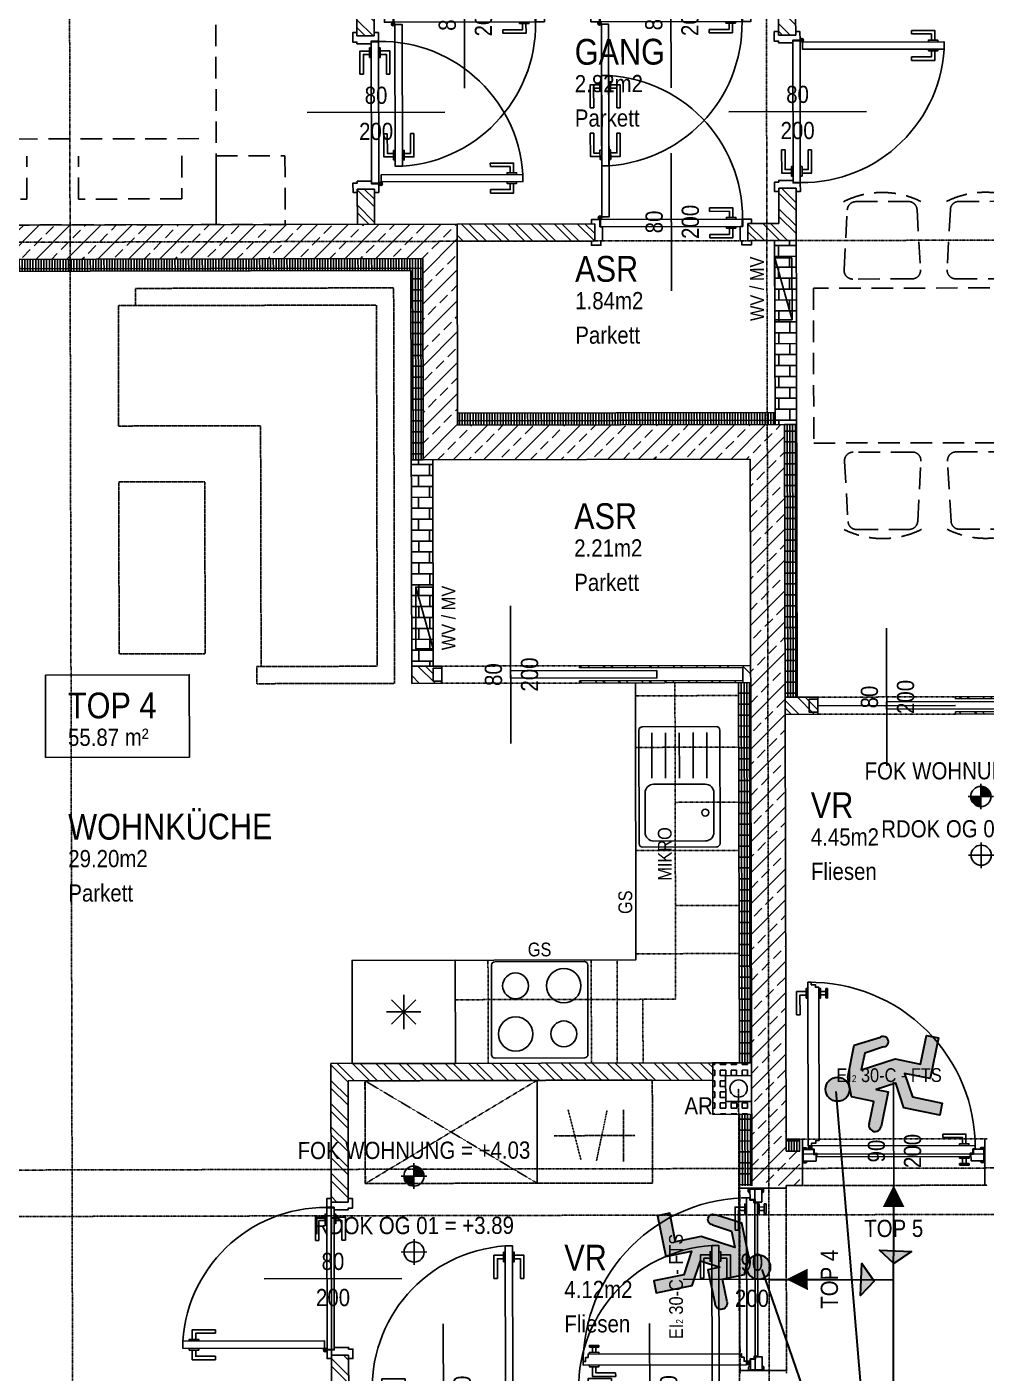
# Model space of a CAD drawing. Header units: millimetres. Extents: x -378801 to -302223, y -36469 to 154078.
# Drawn here: x -317729 to -312155, y 9235 to 17063 of the extents above; entities that cross this region are included whole.
import ezdxf
from ezdxf.enums import TextEntityAlignment as Align

# ---------------------------------------------------------------- set-up
doc = ezdxf.new("R2010")
doc.units = ezdxf.units.MM
for name, pattern in [('HIDDEN', [0.375, 0.25, -0.125]), ('HIDDEN2', [0.1875, 0.125, -0.0625]), ('STRICHPUNKT', [1, 0.5, -0.25, 0, -0.25])]:
    doc.linetypes.add(name, pattern=pattern)
for name, color, linetype in [('00_HLP---------M0', 6, 'Continuous'), ('00_HLP-G00-L01-M0', 6, 'Continuous'), ('01-ANS-G00-L01-M0', 8, 'Continuous'), ('01-SYM-G00-L01-M0', 8, 'Continuous'), ('01-TXT---------M0', 1, 'Continuous'), ('01-TXT---------PP', 1, 'Continuous'), ('01-TXT-G00-L01-M0', 1, 'Continuous'), ('02-AXO-G00-L01-M0', 8, 'STRICHPUNKT'), ('02-FIL-G00-L01-ORANGE', 40, 'Continuous'), ('02-FIL-G00-L01-STB', 8, 'Continuous'), ('02-HID-G00-L01-M0', 8, 'HIDDEN2'), ('02-TWA---------M0', 4, 'Continuous'), ('02-TWA-G00-L01-M0', 4, 'Continuous'), ('02-ZWA---------M0', 2, 'Continuous'), ('02-ZWA-G00-L01-M0', 2, 'Continuous'), ('03-ANS-G00-L01-M0', 8, 'Continuous'), ('03-SYM-G00-L01-M0', 8, 'Continuous'), ('05-STO---------M0', 1, 'Continuous'), ('05-STO--------M0', 1, 'Continuous'), ('05-SYM---------M0', 8, 'Continuous'), ('05-SYM--------M0', 8, 'Continuous'), ('05-SYM-G00-L01-M0', 8, 'Continuous'), ('05-TXT--------M0', 8, 'Continuous'), ('05-TXT-G00-L01-M0', 8, 'Continuous'), ('05_HLP---------M0', 6, 'Continuous'), ('07-SAN-G00-L01-FBHZG-EVERT', 8, 'Continuous'), ('07-SAN-G00-L01-Küche', 8, 'Continuous'), ('07-SAN-G00-L01-M0', 8, 'Continuous'), ('07-SYM-G00-L01-M0', 8, 'STRICHPUNKT'), ('07_MOB-G00-L01-M0', 6, 'HIDDEN2')]:
    doc.layers.add(name, color=color, linetype=linetype)
doc.styles.add('ARIAL', font='arial.ttf', dxfattribs={"width": 0.85})
pattern_1 = [(90.122164, (-392171.629, -40382.8), (-15.874964, -0.033848), []), (180.12216, (-392171.63, -40382.8), (0.13539, -63.499856), [])]
pattern_2 = [(135.12216, (-392171.63, -40382.8), (-67.20816, -67.49537), []), (135.12216, (-392171.72, -40337.9), (-67.20816, -67.49537), [])]
pattern_3 = [(0.12216, (-392171.63, -40382.8), (-0.13539, 63.499856), []), (90.12216, (-392171.63, -40382.8), (-126.99971, -0.27078), [63.5, -63.5]), (90.12216, (-392108.13, -40382.67), (-126.99971, -0.27078), [-63.5, 63.5])]

# ---------------------------------------------------------------- blocks, each defined once
blk = doc.blocks.new('TÜR-80_10er-WAND')
at = {"layer": '00_HLP---------M0'}
for points in [[(-0.3575, 0.027), (-0.3575, 0.083), (-0.2225, 0.083)], [(-0.2225, 0.063), (-0.2225, 0.083)], [(0.4, 0.017), (-0.4, 0.017)], [(-0.375, 0.017), (-0.375, 0.027), (-0.32, 0.027), (-0.32, 0.017)], [(-0.3375, 0.027), (-0.3375, 0.063), (-0.2225, 0.063)], [(-0.375, -0.025), (-0.375, -0.035), (-0.32, -0.035), (-0.32, -0.025)], [(-0.3575, -0.035), (-0.3575, -0.091), (-0.2225, -0.091)], [(-0.3375, -0.035), (-0.3375, -0.071), (-0.2225, -0.071)], [(-0.2225, -0.071), (-0.2225, -0.091)]]:
    blk.add_lwpolyline(points, dxfattribs=at)
blk.add_lwpolyline([(0.4115, -0.025), (-0.4115, -0.025), (-0.4115, -0.025), (-0.4115, 0.017), (0.4115, 0.017)], close=True, dxfattribs=at)
at = {"layer": '02-ZWA---------M0'}
for points in [[(-0.445, 0.1), (-0.445, 0)], [(0.445, 0.1), (0.445, 0)]]:
    blk.add_lwpolyline(points, dxfattribs=at)
at = {"layer": '05-STO--------M0'}
for points in [[(-0.465, 0.1), (-0.465, 0.125), (-0.41, 0.125), (-0.41, 0.1), (-0.4, 0.1), (-0.4, 0.017), (-0.415, 0.017), (-0.415, -0.025), (-0.465, -0.025), (-0.465, 0)], [(0.465, 0.1), (0.465, 0.125), (0.41, 0.125), (0.41, 0.1), (0.4, 0.1), (0.4, 0.017), (0.415, 0.017), (0.415, -0.025), (0.465, -0.025), (0.465, 0)]]:
    blk.add_lwpolyline(points, dxfattribs=at)
at = {"layer": '05-SYM---------M0'}
for points in [[(0.352, -0.8085), (0.296, -0.8085), (0.296, -0.6735)], [(0.316, -0.6735), (0.296, -0.6735)], [(0.352, -0.7885), (0.316, -0.7885), (0.316, -0.6735)], [(0.414, -0.8085), (0.47, -0.8085), (0.47, -0.6735)], [(0.414, -0.7885), (0.45, -0.7885), (0.45, -0.6735)], [(0.45, -0.6735), (0.47, -0.6735)], [(0.362, -0.826), (0.352, -0.826), (0.352, -0.771), (0.362, -0.771)], [(0.404, -0.826), (0.414, -0.826), (0.414, -0.771), (0.404, -0.771)]]:
    blk.add_lwpolyline(points, dxfattribs=at)
at = {"layer": '05-SYM--------M0'}
blk.add_lwpolyline([(0.404, -0.0395), (0.404, -0.8625), (0.404, -0.8625), (0.362, -0.8625), (0.362, -0.0395)], close=True, dxfattribs=at)
for points in [[(0.41, -0.036), (0.42, -0.036)], [(0.415, -0.031), (0.415, -0.041)]]:
    blk.add_lwpolyline(points, dxfattribs=at)
blk.add_circle((0.415, -0.036), 0.01, dxfattribs=at)
blk.add_arc((0.415, -0.036), 0.8282, 176.33088, 266.33088, dxfattribs=at)
blk = doc.blocks.new('05-TXT')
at = {"layer": '05-TXT--------M0'}
blk.add_line((-0.4, 0), (0.4, 0), dxfattribs=at)
at = {"layer": '05-TXT--------M0', "color": 8, "style": 'ARIAL', "width": 0.85}
blk.add_attdef('BREITE', text='', height=0.1, dxfattribs=at).set_placement((0, 0.05), align=Align.CENTER)
blk.add_attdef('HÖHE', text='', height=0.1, rotation=360, dxfattribs=at).set_placement((0, -0.06), align=Align.TOP_CENTER)
blk = doc.blocks.new('01-SQM')
at = {"layer": '01-TXT---------M0', "color": 1, "style": 'ARIAL', "width": 0.85}
blk.add_attdef('ROOM', (0, 0), '', height=0.15, dxfattribs=at)
blk.add_attdef('AREA', text='', height=0.1, dxfattribs=at).set_placement((0, -0.06), align=Align.TOP_LEFT)
at = {"layer": '01-TXT---------PP', "color": 1, "style": 'ARIAL', "width": 0.85}
blk.add_attdef('NR', text='', height=0.15, dxfattribs=at).set_placement((-0.1173, 0), align=Align.RIGHT)
blk.add_attdef('FLOOR', text='', height=0.1, dxfattribs=at).set_placement((0, -0.26), align=Align.TOP_LEFT)
blk = doc.blocks.new('WET')
at = {"layer": '02-TWA---------M0'}
for points in [[(-0.53, 0), (-0.53, 0.2)], [(0.53, 0), (0.53, 0.2)]]:
    blk.add_lwpolyline(points, dxfattribs=at)
at = {"layer": '02-ZWA---------M0'}
for points in [[(-0.53, 0), (-0.53, -0.07)], [(0.53, 0), (0.53, -0.07)]]:
    blk.add_lwpolyline(points, dxfattribs=at)
at = {"layer": '05-STO---------M0'}
for points in [[(-0.525, 0.058), (-0.505, 0.058), (-0.505, 0.063, 0.414214), (-0.51, 0.068), (-0.53, 0.068)], [(0.525, 0.058), (0.505, 0.058), (0.505, 0.063, -0.414214), (0.51, 0.068), (0.53, 0.068)], [(-0.525, -0.01), (-0.505, -0.01), (-0.505, -0.015, -0.414214), (-0.51, -0.02), (-0.53, -0.02)], [(0.525, -0.01), (0.505, -0.01), (0.505, -0.015, 0.414214), (0.51, -0.02), (0.53, -0.02)]]:
    blk.add_lwpolyline(points, format="xyb", close=True, dxfattribs=at)
for points in [[(-0.464, -0.01), (-0.525, -0.01), (-0.525, 0.058), (-0.45, 0.058), (-0.45, 0.058), (-0.45, 0.058), (-0.45, 0.0195), (-0.464, 0.0195), (-0.464, -0.01)], [(0.464, -0.01), (0.525, -0.01), (0.525, 0.058), (0.45, 0.058), (0.45, 0.058), (0.45, 0.058), (0.45, 0.0195), (0.464, 0.0195), (0.464, -0.01)]]:
    blk.add_lwpolyline(points, dxfattribs=at)
at = {"layer": '05-SYM---------M0'}
for p, q in [((-0.422, -0.908), (-0.392, -0.908)), ((-0.422, -0.928), (-0.392, -0.928))]:
    blk.add_line(p, q, dxfattribs=at)
for points in [[(0.53, 0.018), (-0.53, 0.018)], [(-0.432, -0.061), (-0.432, -0.061), (-0.452, -0.061), (-0.452, -0.046), (-0.476, -0.046), (-0.476, -0.032), (-0.496, -0.032), (-0.496, -0.982), (-0.476, -0.982), (-0.476, -0.968), (-0.452, -0.968), (-0.452, -0.953), (-0.432, -0.953), (-0.432, -0.061)], [(-0.491, -0.021), (-0.481, -0.021)], [(-0.486, -0.026), (-0.486, -0.016)], [(-0.506, -0.928), (-0.562, -0.928), (-0.562, -0.793)], [(-0.542, -0.793), (-0.562, -0.793)], [(-0.506, -0.908), (-0.542, -0.908), (-0.542, -0.793)], [(-0.496, -0.9455), (-0.506, -0.9455), (-0.506, -0.8905), (-0.496, -0.8905)], [(-0.432, -0.9455), (-0.422, -0.9455), (-0.422, -0.8905), (-0.432, -0.8905)], [(-0.392, -0.9455), (-0.382, -0.9455), (-0.382, -0.8905), (-0.392, -0.8905)], [(-0.392, -0.9455), (-0.392, -0.8905)]]:
    blk.add_lwpolyline(points, dxfattribs=at)
blk.add_circle((-0.486, -0.021), 0.01, dxfattribs=at)
blk.add_arc((-0.486, -0.021), 0.9611, 269.40381, 0.65581, dxfattribs=at)
at = {"layer": '05_HLP---------M0'}
for p, q in [((0.401, 0.043), (0.401, 0.073)), ((0.421, 0.043), (0.421, 0.073))]:
    blk.add_line(p, q, dxfattribs=at)
for points in [[(0.4385, 0.073), (0.4385, 0.083), (0.3835, 0.083), (0.3835, 0.073)], [(-0.446, 0.033), (-0.446, 0.033), (-0.446, 0.013), (-0.461, 0.013), (-0.461, -0.011), (-0.475, -0.011), (-0.475, -0.031), (0.475, -0.031), (0.475, -0.011), (0.461, -0.011), (0.461, 0.013), (0.446, 0.013), (0.446, 0.033), (-0.446, 0.033)], [(0.4385, 0.073), (0.3835, 0.073)], [(0.4385, 0.033), (0.4385, 0.043), (0.3835, 0.043), (0.3835, 0.033)], [(0.421, -0.041), (0.421, -0.097), (0.286, -0.097)], [(0.401, -0.041), (0.401, -0.077), (0.286, -0.077)], [(0.286, -0.077), (0.286, -0.097)], [(0.4385, -0.031), (0.4385, -0.041), (0.3835, -0.041), (0.3835, -0.031)]]:
    blk.add_lwpolyline(points, dxfattribs=at)
blk = doc.blocks.new('00-top')
blk.add_lwpolyline([(0, 0, 0, 0.125, 0), (-0.125, 0, 0.125, 0.125, 0)], format="xyseb")
at = {"layer": '01-TXT---------M0', "color": 8, "style": 'ARIAL', "width": 0.85}
for tag, p in [('NUMBER', (-0.3, 0)), ('TOP', (-0.65, 0))]:
    blk.add_attdef(tag, text='', height=0.1, rotation=90, dxfattribs=at).set_placement(p, align=Align.MIDDLE_CENTER)
blk = doc.blocks.new('SCHIEBETÜR-80')
at = {"layer": '02-ZWA---------M0'}
for points in [[(-0.4, 0.0375), (-1.35, 0.0375), (-1.35, -0.0375), (-0.4, -0.0375)], [(-0.4, 0.05), (-0.4, 0.0375)], [(0.4, 0.05), (0.4, -0.05)], [(-0.4, -0.0375), (-0.4, -0.05)]]:
    blk.add_lwpolyline(points, dxfattribs=at)
blk.add_lwpolyline([(0.4, 0.0375), (0.45, 0.0375), (0.45, -0.0375), (0.4, -0.0375)], close=True, dxfattribs=at)
at = {"layer": '05-SYM---------M0'}
blk.add_lwpolyline([(-0.85, 0.021), (-0.85, -0.021), (0, -0.021), (0, 0.021)], close=True, dxfattribs=at)
blk = doc.blocks.new('01-HK1')
for p, q in [((-0.0005, -0.0742), (-0.0005, 0.0742)), ((0.0737, 0), (-0.0747, 0))]:
    blk.add_line(p, q)
blk.add_circle((-0.0005, 0), 0.0586)
for points in [[(-0.0005, 0.0586), (0.0409, 0.0414), (-0.0005, 0)], [(-0.0005, 0), (0.0581, 0), (0.0409, 0.0414)], [(-0.0591, 0), (-0.0419, -0.0414), (-0.0005, 0)], [(-0.0419, -0.0414), (-0.0005, -0.0586), (-0.0005, 0)]]:
    blk.add_solid(points)
at = {"layer": '01-TXT---------M0', "color": 8, "style": 'ARIAL', "width": 0.85}
blk.add_attdef('HEIGHT', text='', height=0.1, dxfattribs=at).set_placement((0, 0.2), align=Align.TOP_CENTER)
blk = doc.blocks.new('03-rar')
blk.add_circle((0, 0), 0.05)
at = {"layer": '01-TXT---------M0', "color": 8, "style": 'ARIAL', "width": 0.85}
blk.add_attdef('RR', text='', height=0.1, dxfattribs=at).set_placement((0, 0.1), align=Align.CENTER)
blk = doc.blocks.new('möbel_tisch_mittel')
blk.add_lwpolyline([(0.45, 1.4), (0.45, 0), (-0.45, 0), (-0.45, 1.4)], close=True)
for points in [[(-0.906, 1.2021, 0.39805), (-0.9532, 1.1521), (-0.9532, 0.8467, 0.39805), (-0.906, 0.7968), (-0.556, 0.7774, 0.430564), (-0.5032, 0.8273), (-0.5032, 1.1716, 0.430564), (-0.556, 1.2215)], [(0.906, 1.2021, -0.39805), (0.9532, 1.1521), (0.9532, 0.8467, -0.39805), (0.906, 0.7968), (0.556, 0.7774, -0.430564), (0.5032, 0.8273), (0.5032, 1.1716, -0.430564), (0.556, 1.2215)], [(-0.906, 0.1979, -0.39805), (-0.9532, 0.2479), (-0.9532, 0.5533, -0.39805), (-0.906, 0.6032), (-0.556, 0.6226, -0.430564), (-0.5032, 0.5727), (-0.5032, 0.2284, -0.430564), (-0.556, 0.1785)], [(0.906, 0.1979, 0.39805), (0.9532, 0.2479), (0.9532, 0.5533, 0.39805), (0.906, 0.6032), (0.556, 0.6226, 0.430564), (0.5032, 0.5727), (0.5032, 0.2284, 0.430564), (0.556, 0.1785)]]:
    blk.add_lwpolyline(points, format="xyb", close=True)
for centre, start, end in [((-0.5032, 0.9994), 153.43495, 206.56505), ((0.5032, 0.9994), 333.43495, 26.56505), ((-0.5032, 0.4006), 153.43495, 206.56505), ((0.5032, 0.4006), 333.43495, 26.56505)]:
    blk.add_arc(centre, 0.5031, start, end)
at = {"layer": '00_HLP---------M0', "linetype": 'HIDDEN', "ltscale": 0.5}
blk.add_lwpolyline([(-0.2026, 1.856, -0.39805), (-0.1527, 1.9032), (0.1527, 1.9032, -0.39805), (0.2026, 1.856), (0.2221, 1.506, -0.430564), (0.1721, 1.4532), (-0.1721, 1.4532, -0.430564), (-0.2221, 1.506)], format="xyb", close=True, dxfattribs=at)
blk.add_arc((0, 1.4532), 0.5031, 63.43495, 116.56505, dxfattribs=at)
blk = doc.blocks.new('BETT')
for points in [[(0, 0.95), (-0.4, 0.95), (-0.4, 1.35), (0, 1.35)], [(0, -1.35), (-0.4, -1.35), (-0.4, -0.95), (0, -0.95)]]:
    blk.add_lwpolyline(points, close=True)
at = {"flags": 128}
blk.add_lwpolyline([(-2.1, 0.95), (-2.1, -0.95), (0, -0.95), (0, 0.95)], close=True, dxfattribs=at)
for points in [[(-0.5, 0.85), (-0.5, -0.85)], [(-0.4, 0.75), (-0.15, 0.75), (-0.15, 0.15), (-0.4, 0.15)], [(-0.4, -0.75), (-0.15, -0.75), (-0.15, -0.15), (-0.4, -0.15)]]:
    blk.add_lwpolyline(points)
blk = doc.blocks.new('01-HK2')
for p, q in [((0.098, 0), (-0.098, 0)), ((0, -0.098), (0, 0.098))]:
    blk.add_line(p, q)
blk.add_circle((0, 0), 0.0773)
at = {"layer": '01-TXT---------M0', "color": 8, "style": 'ARIAL', "width": 0.85}
blk.add_attdef('HEIGHT', text='', height=0.1, rotation=360, dxfattribs=at).set_placement((0, 0.132), align=Align.BOTTOM_CENTER)
blk = doc.blocks.new('kochfeld')
blk.add_lwpolyline([(-0.28, -0.55), (-0.28, -0.03, -0.414214), (-0.26, -0.01), (0.26, -0.01, -0.414214), (0.28, -0.03), (0.28, -0.55, -0.414214), (0.26, -0.57), (-0.26, -0.57, -0.414214)], format="xyb", close=True)
for centre, radius in [((-0.14, -0.15), 0.075), ((0.14, -0.15), 0.1), ((-0.14, -0.43), 0.1), ((0.14, -0.43), 0.075)]:
    blk.add_circle(centre, radius)
blk = doc.blocks.new('Spüle')
for points in [[(0.4, -0.02), (-0.26, -0.02, 0.414214), (-0.28, -0.04), (-0.28, -0.47, 0.414214), (-0.26, -0.49), (0.4, -0.49, 0.414214), (0.42, -0.47), (0.42, -0.04, 0.414214)], [(-0.195, -0.055), (0.035, -0.055, -0.414214), (0.085, -0.105), (0.085, -0.405, -0.414214), (0.035, -0.455), (-0.195, -0.455, -0.414214), (-0.245, -0.405), (-0.245, -0.105, -0.414214)]]:
    blk.add_lwpolyline(points, format="xyb", close=True)
for points in [[(0.12, -0.095), (0.385, -0.095)], [(0.12, -0.175), (0.385, -0.175)], [(0.12, -0.255), (0.385, -0.255)], [(0.12, -0.335), (0.385, -0.335)], [(0.12, -0.415), (0.385, -0.415)]]:
    blk.add_lwpolyline(points)
blk.add_circle((-0.08, -0.405), 0.02)
blk = doc.blocks.new('Kühlschrank')
blk.add_lwpolyline([(-0.3, 0), (0.3, 0), (0.3, -0.6), (-0.3, -0.6)], close=True)
for points in [[(0.0707, -0.2293), (-0.0707, -0.3707)], [(-0.0707, -0.2293), (0.0707, -0.3707)], [(0, -0.2), (0, -0.4)], [(-0.1, -0.3), (0.1, -0.3)]]:
    blk.add_lwpolyline(points)
blk = doc.blocks.new('9809550')
at = {"color": 18, "lineweight": 30, "true_color": 0x000000}
for points in [[(423921.7, 99168.8), (423956.8, 99168.8), (423956.8, 99202.9), (423984.5, 99214.5), (424033.7, 99214.5), (424053.8, 99178.3)], [(424040.2, 99170.9), (424025.2, 99196.7), (423999.7, 99196.8), (424026.2, 99150.3), (424026.2, 99110.9), (424070.2, 99110.9), (424070.2, 99092.3), (424007.5, 99092.3), (424007.5, 99131.7), (423975, 99113.1), (423975, 99067), (423956.5, 99067), (423956.5, 99122.4), (423990.5, 99141.9), (423975.1, 99168.8), (423975.1, 99150.2), (423921.7, 99150.3)]]:
    blk.add_lwpolyline(points, dxfattribs=at)
blk.add_circle((423963.6, 99225.9), 18.1, dxfattribs=at)
for centre, radius, start, end in [((423921.7, 99159.5), 9.27, 89.9849, 270.0151), ((424047.8, 99173.1), 7.96, 195.7299, 41.4005)]:
    blk.add_arc(centre, radius, start, end, dxfattribs=at)
blk = doc.blocks.new('750298750')
h = blk.add_hatch(color=3)
h.paths.add_polyline_path([(426943.6, 99576.9), (426968.1, 99576.8), (426982.5, 99552, 1.25347), (426995.6, 99559.2), (426976.3, 99594), (426929, 99594), (426902.3, 99582.8), (426902.3, 99550), (426868.6, 99550, 1), (426868.6, 99532.2), (426919.9, 99532.1), (426919.9, 99550), (426934.8, 99524.1), (426902.1, 99505.4), (426902.1, 99452.1), (426919.8, 99452.1), (426919.8, 99496.4), (426951.1, 99514.3), (426951.1, 99476.4), (427011.4, 99476.4), (427011.4, 99494.3), (426969.1, 99494.3), (426969.1, 99532.2)])
h.paths.add_polyline_path([(426891.5, 99604.9, 1), (426926.3, 99604.9, 1)])
at = {"xscale": 0.9619413167778113, "yscale": 0.9619413167778113, "zscale": 0.9619413167778113}
blk.add_blockref('9809550', (19080.8, 4155.4), dxfattribs=at)
blk = doc.blocks.new('4444444')
at = {"lineweight": 30}
h = blk.add_hatch(color=100, dxfattribs=at)
h.dxf.hatch_style = 1
h.paths.add_polyline_path([(431810.8, 98429.5), (431736, 98429.5), (431806.7, 98326.5)])
h.paths.add_polyline_path([(431814, 98511.5), (431736, 98429.5), (431810.8, 98429.5)])
at = {"color": 102, "lineweight": 30, "true_color": 0x21de37}
blk.add_lwpolyline([(431736, 98429.5), (431806.7, 98326.5), (431736, 98429.5), (431814, 98511.5), (431806.7, 98326.5)], dxfattribs=at)

msp = doc.modelspace()

# ---------------------------------------------------------------- hatches: boundary and pattern name
at = {"layer": '02-FIL-G00-L01-ORANGE', "true_color": 0x636466}
h = msp.add_hatch(dxfattribs=at)
h.set_pattern_fill('ANSI32', color=251, scale=10, angle=197.16870486, style=0)
h.set_pattern_definition(pattern_2)
h.paths.add_polyline_path([(-315816.0559, 19290.1371), (-315811.1946, 17010.1423), (-315711.1948, 17010.3555), (-315711.4187, 17115.3552), (-315631.4189, 17115.5258), (-315631.6321, 17215.5256), (-315711.6319, 17215.355), (-315716.0561, 19290.3503)])
h = msp.add_hatch(dxfattribs=at)
h.set_pattern_fill('ANSI32', color=251, scale=10, angle=197.16870486, style=0)
h.set_pattern_definition(pattern_2)
h.paths.add_polyline_path([(-311891.6406, 17223.4999), (-311891.534, 17173.5), (-312091.5335, 17173.0735), (-312091.6401, 17223.0734), (-313541.6368, 17219.9818), (-313541.4236, 17119.982), (-313361.424, 17120.3658), (-313361.2002, 17015.366), (-313261.2004, 17015.5793), (-313261.4243, 17120.579), (-311206.4289, 17124.9606), (-311206.6421, 17224.9604)])
h = msp.add_hatch(dxfattribs=at)
h.set_pattern_fill('ANSI32', color=251, scale=10, angle=197.16870486, style=0)
h.set_pattern_definition(pattern_2)
h.paths.add_polyline_path([(-313259.3028, 16125.5813), (-313359.3025, 16125.3681), (-313358.8654, 15920.3685), (-313538.865, 15919.9847), (-313538.6518, 15819.985), (-313258.6525, 15820.582)])
h = msp.add_hatch(dxfattribs=at)
h.set_pattern_fill('ANSI32', color=251, scale=10, angle=197.16870486, style=0)
h.set_pattern_definition(pattern_2)
h.paths.add_polyline_path([(-315709.2972, 16120.3575), (-315809.297, 16120.1443), (-315808.8599, 15915.1447), (-315708.8601, 15915.358)])
h = msp.add_hatch(dxfattribs=at)
h.set_pattern_fill('ANSI32', color=251, scale=10, angle=197.16870486, style=0)
h.set_pattern_definition(pattern_2)
h.paths.add_polyline_path([(-314428.863, 15918.0871), (-315228.8612, 15916.3814), (-315228.648, 15816.3816), (-314428.6498, 15818.0873)])
h = msp.add_hatch(dxfattribs=at)
h.set_pattern_fill('BRICK', color=251, scale=10, angle=107.16870486, style=0)
h.set_pattern_definition(pattern_3)
h.paths.add_polyline_path([(-313256.371, 14750.5844), (-313258.6525, 15820.582), (-313383.6522, 15820.3154), (-313381.3708, 14750.3179), (-313326.3709, 14750.4351)])
h = msp.add_hatch(dxfattribs=at)
h.set_pattern_fill('GRATE', color=251, scale=20, angle=197.16870486, style=0)
h.set_pattern_definition(pattern_1)
h.paths.add_polyline_path([(-315428.4343, 15715.9554), (-319228.4257, 15707.8532), (-319228.2764, 15637.8534), (-315498.2849, 15645.8063), (-315495.9395, 14545.8088), (-315425.9397, 14545.9581)])
h = msp.add_hatch(dxfattribs=at)
h.set_pattern_fill('GRATE', color=251, scale=20, angle=197.16870486, style=0)
h.set_pattern_definition(pattern_1)
h.paths.add_polyline_path([(-315226.5158, 14816.3839), (-315226.3666, 14746.3841), (-313381.3708, 14750.3179), (-313381.52, 14820.3177)])
h = msp.add_hatch(dxfattribs=at)
h.set_pattern_fill('GRATE', color=251, scale=20, angle=197.16870486, style=0)
h.set_pattern_definition(pattern_1)
h.paths.add_polyline_path([(-313256.3711, 14750.5844), (-313326.3709, 14750.4351), (-313322.9914, 13165.4388), (-313252.9916, 13165.588)])
h = msp.add_hatch(dxfattribs=at)
h.set_pattern_fill('BRICK', color=251, scale=10, angle=107.16870486, style=0)
h.set_pattern_definition(pattern_3)
h.paths.add_polyline_path([(-315495.9395, 14545.8088), (-315493.3809, 13345.8116), (-315368.3812, 13346.0781), (-315370.9398, 14546.0753), (-315425.9397, 14545.9581)])
h = msp.add_hatch(dxfattribs=at)
h.set_pattern_fill('ANSI32', color=251, scale=10, angle=197.16870486, style=0)
h.set_pattern_definition(pattern_2)
h.paths.add_polyline_path([(-315493.3809, 13345.8116), (-315493.1677, 13245.8118), (-315318.1681, 13246.1849), (-315318.1948, 13258.6849), (-315368.1947, 13258.5783), (-315368.3546, 13333.5781), (-315318.3547, 13333.6847), (-315318.3813, 13346.1847)])
h = msp.add_hatch(dxfattribs=at)
h.set_pattern_fill('ANSI32', color=251, scale=10, angle=197.16870486, style=0)
h.set_pattern_definition(pattern_2)
h.paths.add_polyline_path([(-313523.1722, 13250.0121), (-313523.3854, 13350.0119), (-314518.3832, 13347.8904), (-314518.3565, 13335.3904), (-313568.3587, 13337.416), (-313568.1988, 13262.4162), (-314518.1966, 13260.3906), (-314518.1699, 13247.8906)])
h = msp.add_hatch(dxfattribs=at)
h.set_pattern_fill('GRATE', color=251, scale=20, angle=197.16870486, style=0)
h.set_pattern_definition(pattern_1)
h.paths.add_polyline_path([(-313523.1722, 13250.0121), (-313593.172, 13249.8629), (-313588.46, 11039.8679), (-313518.4601, 11040.0172)])
h = msp.add_hatch(dxfattribs=at)
h.set_pattern_fill('ANSI32', color=251, scale=10, angle=197.16870486, style=0)
h.set_pattern_definition(pattern_2)
h.paths.add_polyline_path([(-313132.9919, 13165.8439), (-313322.9914, 13165.4388), (-313322.7782, 13065.439), (-313132.7786, 13065.8441)])
h = msp.add_hatch(dxfattribs=at)
h.set_pattern_fill('ANSI32', color=251, scale=10, angle=197.16870486, style=0)
h.set_pattern_definition(pattern_2)
h.paths.add_polyline_path([(-310722.9973, 13170.9824), (-312332.9937, 13167.5496), (-312332.967, 13155.0496), (-311382.9692, 13157.0752), (-311382.8093, 13082.0753), (-312332.8071, 13080.0498), (-312332.7805, 13067.5498), (-311522.7823, 13069.2769), (-311517.3666, 10529.2826), (-311417.3669, 10529.4958), (-311422.7825, 13069.4901), (-310822.7839, 13070.7694), (-310722.7841, 13070.9826)])
h = msp.add_hatch(dxfattribs=at)
h.set_pattern_fill('ANSI32', color=251, scale=10, angle=197.16870486, style=0)
h.set_pattern_definition([(135.12216, (-392171.63, -40382.8), (-67.20816, -67.49537), []), (135.12216, (-392171.72, -40337.9), (-67.20816, -67.49537), [])])
h.paths.add_polyline_path([(-313743.4596, 11039.5374), (-315963.4546, 11034.804), (-315961.7382, 10229.8059), (-315861.7384, 10230.0191), (-315863.2416, 10935.0175), (-313743.2464, 10939.5376)])
h = msp.add_hatch(dxfattribs=at)
h.set_pattern_fill('SQUARE', color=251, scale=10, angle=197.16870486, style=0)
h.set_pattern_definition([(90.122164, (-392171.63, -40382.8), (-31.749928, -0.067696), [31.75, -31.75]), (180.122164, (-392171.63, -40382.8), (0.067696, -31.749928), [31.75, -31.75])])
h.paths.add_polyline_path([(-313668.2999, 10964.6975), (-313518.3002, 10965.0173), (-313518.4601, 11040.0172), (-313743.4596, 11039.5374), (-313742.82, 10739.5381), (-313517.8205, 10740.0178), (-313517.9804, 10815.0177), (-313667.9801, 10814.6978)])
h = msp.add_hatch(dxfattribs=at)
h.set_pattern_fill('GRATE', color=251, scale=20, angle=197.16870486, style=0)
h.set_pattern_definition([(90.122164, (-392171.629, -40382.8), (-15.874964, -0.033848), []), (180.12216, (-392171.63, -40382.8), (0.13539, -63.499856), [])])
h.paths.add_polyline_path([(-313517.8205, 10740.0178), (-313587.8203, 10739.8686), (-313586.9355, 10324.8695), (-313516.9357, 10325.0188)])
h = msp.add_hatch(dxfattribs=at)
h.set_pattern_fill('GRATE', color=251, scale=20, angle=197.16870486, style=0)
h.set_pattern_definition(pattern_1)
h.paths.add_polyline_path([(-313237.512, 10595.6152), (-313317.5118, 10595.4446), (-313317.3625, 10525.4448), (-313237.3627, 10525.6153)])
h = msp.add_hatch(dxfattribs=at)
h.set_pattern_fill('ANSI32', color=251, scale=10, angle=197.16870486, style=0)
h.set_pattern_definition(pattern_2)
h.paths.add_polyline_path([(-315754.3506, 9110.2455), (-315859.3504, 9110.0216), (-315859.8408, 9340.0211), (-315959.8406, 9339.8079), (-315959.3502, 9109.8084), (-317234.3473, 9107.0899), (-317232.6842, 8327.0917), (-317132.6844, 8327.3049), (-317134.1343, 9007.3034), (-315754.1374, 9010.2457)])
at = {"layer": '02-FIL-G00-L01-STB', "true_color": 0x636466}
h = msp.add_hatch(dxfattribs=at)
h.set_pattern_fill('ANSI33', color=251, scale=20, angle=107.16870486, style=0)
h.set_pattern_definition([(45.12216, (-392171.63, -40382.8), (-89.99383, 89.61088), []), (45.12216, (-392081.83, -40382.61), (-89.99383, 89.61088), [63.5, -31.75])])
h.paths.add_polyline_path([(-313326.3709, 14750.4351), (-315226.3666, 14746.3841), (-315228.8612, 15916.3814), (-319228.8521, 15907.8528), (-319231.3147, 17062.8501), (-319355.3144, 17062.5858), (-319355.3144, 17062.5857), (-319431.3143, 17062.4237), (-319424.0223, 13642.4315), (-319348.0225, 13642.5936), (-319348.0225, 13642.5935), (-319224.0228, 13642.8579), (-319228.4257, 15707.8532), (-315428.4343, 15715.9554), (-315425.9397, 14545.9581), (-313525.944, 14550.0092), (-313516.9357, 10325.0188), (-313316.9361, 10325.4452), (-313236.9363, 10325.6158), (-313237.3627, 10525.6153), (-313317.3625, 10525.4448)])

# ---------------------------------------------------------------- linework, layer by layer
at = {"color": 4, "lineweight": 30}
for points in [[(-313027.8798, 10872.8931), (-312778.7303, 7896.6291)], [(-313458.2258, 9837.4165), (-312784.3958, 7879.6491)]]:
    msp.add_lwpolyline(points, dxfattribs=at)
at = {"color": 100, "lineweight": 30}
for points in [[(-312691.9375, 10326.7778), (-312699.2623, 7862.2638)], [(-313415.7739, 9780.2332), (-312693.5683, 9778.0868)]]:
    msp.add_lwpolyline(points, dxfattribs=at)
at = {"layer": '00_HLP-G00-L01-M0', "color": 251, "linetype": 'HIDDEN2', "true_color": 0x636466}
msp.add_lwpolyline([(-313593.1401, 10889.8576), (-313579.3396, 6762.342), (-317042.2507, 6754.9585)], dxfattribs=at)
at = {"layer": '01-ANS-G00-L01-M0', "color": 251, "true_color": 0x636466}
for points in [[(-313132.8852, 13115.844), (-312332.8871, 13117.5497)], [(-315961.7382, 10229.8059), (-315959.8406, 9339.8079)]]:
    msp.add_lwpolyline(points, dxfattribs=at)
at = {"layer": '01-TXT-G00-L01-M0', "color": 251, "true_color": 0x636466}
msp.add_lwpolyline([(-317622.062, 13294.2131), (-316785.9092, 13295.9959), (-316784.889, 12817.5419), (-317621.0419, 12815.7591)], close=True, dxfattribs=at)
at = {"layer": '02-AXO-G00-L01-M0', "color": 251, "true_color": 0x636466}
for points in [[(-317492.0513, 22100.2681), (-317417.5806, -12827.0943)], [(-313442.0606, 22108.9034), (-313367.5898, -12818.459)], [(-337391.2291, 15769.1275), (-303778.674, 15840.7948)], [(-337379.7261, 10374.1397), (-303767.171, 10445.8071)], [(-337379.1504, 10104.1403), (-303766.5953, 10175.8077)]]:
    msp.add_lwpolyline(points, dxfattribs=at)
at = {"layer": '02-HID-G00-L01-M0', "color": 251, "ltscale": 0.5, "true_color": 0x636466}
for points in [[(-315318.3813, 13346.1847), (-314518.3832, 13347.8904)], [(-315318.1681, 13246.1849), (-314518.1699, 13247.8906)], [(-313132.9919, 13165.8439), (-312332.9937, 13167.5496)], [(-313132.7786, 13065.8441), (-312332.7805, 13067.5498)], [(-313237.512, 10595.6152), (-312147.5144, 10597.9392)], [(-313584.6114, 9234.872), (-313586.9355, 10324.8695)]]:
    msp.add_lwpolyline(points, dxfattribs=at)
at = {"layer": '02-HID-G00-L01-M0', "color": 251, "true_color": 0x636466}
for points in [[(-313316.9361, 10325.4452), (-313314.6121, 9235.4477)], [(-313236.9363, 10325.6158), (-312146.9388, 10327.9398)]]:
    msp.add_lwpolyline(points, dxfattribs=at)
at = {"layer": '02-TWA-G00-L01-M0', "color": 251, "true_color": 0x636466}
msp.add_line((-313236.9363, 10325.6158), (-313316.9361, 10325.4452), dxfattribs=at)
for points in [[(-319228.8521, 15907.8528), (-315228.8612, 15916.3814)], [(-315226.3666, 14746.3841), (-315228.8612, 15916.3814)], [(-319228.4257, 15707.8532), (-315428.4343, 15715.9554)], [(-315425.9397, 14545.9581), (-315428.4343, 15715.9554)], [(-315226.3666, 14746.3841), (-313326.3709, 14750.4351)], [(-313317.3625, 10525.4448), (-313326.3709, 14750.4351)], [(-315425.9397, 14545.9581), (-313525.944, 14550.0092)], [(-313516.9357, 10325.0188), (-313525.944, 14550.0092)]]:
    msp.add_lwpolyline(points, dxfattribs=at)
at = {"layer": '02-ZWA-G00-L01-M0', "color": 251, "true_color": 0x636466}
for points in [[(-315816.5889, 19540.1365), (-315811.1946, 17010.1423)], [(-315711.4187, 17115.3552), (-315711.1948, 17010.3555)], [(-313361.2002, 17015.366), (-313361.424, 17120.3658)], [(-313261.2004, 17015.5793), (-313261.4243, 17120.579)], [(-313358.8654, 15920.3685), (-313359.3027, 16125.4411)], [(-313252.9916, 13165.588), (-313259.3029, 16125.6543)], [(-315809.297, 16120.1443), (-315808.8599, 15915.1447)], [(-315709.2972, 16120.3575), (-315708.8601, 15915.358)], [(-315228.8612, 15916.3814), (-314428.863, 15918.0871)], [(-313538.865, 15919.9847), (-313358.8654, 15920.3685)], [(-315228.648, 15816.3816), (-314428.6498, 15818.0873)], [(-313538.6518, 15819.985), (-313258.6525, 15820.582)], [(-313381.3708, 14750.3179), (-313383.6522, 15820.3154)], [(-315493.1677, 13245.8118), (-315498.2849, 15645.8063), (-319228.2764, 15637.8534)], [(-315226.5158, 14816.3839), (-313381.52, 14820.3177)], [(-313326.3709, 14750.4351), (-313256.3711, 14750.5844)], [(-315425.9397, 14545.9581), (-315495.9395, 14545.8088)], [(-315368.3812, 13346.0781), (-315370.9398, 14546.0753)], [(-315318.3813, 13346.1847), (-315493.3809, 13345.8116)], [(-313523.3854, 13350.0119), (-314518.3832, 13347.8904)], [(-315318.1681, 13246.1849), (-315493.1677, 13245.8118)], [(-313523.1722, 13250.0121), (-314518.1699, 13247.8906)], [(-313588.46, 11039.8679), (-313593.172, 13249.8629)], [(-313322.9914, 13165.4388), (-313132.9919, 13165.8439)], [(-312332.9937, 13167.5496), (-310722.9973, 13170.9824)], [(-313322.7782, 13065.439), (-313132.7786, 13065.8441)], [(-312332.7805, 13067.5498), (-311522.7823, 13069.2769)], [(-313518.4601, 11040.0172), (-315963.4546, 11034.804)], [(-313518.4601, 11040.0172), (-313743.4596, 11039.5374), (-313742.82, 10739.5381), (-313517.8205, 10740.0178)], [(-315961.7382, 10229.8059), (-315963.4546, 11034.804)], [(-313518.3002, 10965.0173), (-313668.2999, 10964.6975), (-313667.9801, 10814.6978), (-313517.9804, 10815.0177)], [(-313743.2464, 10939.5376), (-315863.2416, 10935.0175)], [(-315861.7384, 10230.0191), (-315863.2416, 10935.0175)], [(-313586.9355, 10324.8695), (-313587.8203, 10739.8686)], [(-313317.5118, 10595.4446), (-313237.512, 10595.6152)], [(-315959.3502, 9109.8084), (-315959.8406, 9339.8079)], [(-315859.3504, 9110.0216), (-315859.8408, 9340.0211)]]:
    msp.add_lwpolyline(points, dxfattribs=at)
at = {"layer": '03-ANS-G00-L01-M0', "color": 251, "true_color": 0x636466}
msp.add_lwpolyline([(-313668.2999, 10964.6975), (-313518.3002, 10965.0173), (-313517.9804, 10815.0177), (-313667.9801, 10814.6978)], close=True, dxfattribs=at)
at = {"layer": '05-SYM-G00-L01-M0', "color": 251, "true_color": 0x636466}
msp.add_lwpolyline([(-313317.3625, 10525.4448), (-313237.3627, 10525.6153)], dxfattribs=at)
at = {"layer": '07-SAN-G00-L01-FBHZG-EVERT', "color": 251, "true_color": 0x636466}
for points in [[(-313283.4392, 15720.5289), (-313383.439, 15720.3157), (-313382.6714, 15360.3165), (-313282.6716, 15360.5297)], [(-315369.362, 13806.077), (-315469.3618, 13805.8638), (-315468.5942, 13445.8646), (-315368.5944, 13446.0778)]]:
    msp.add_lwpolyline(points, close=True, dxfattribs=at)
for points in [[(-313383.439, 15720.3157), (-313282.6716, 15360.5297)], [(-315469.3618, 13805.8638), (-315368.5944, 13446.0778)]]:
    msp.add_lwpolyline(points, dxfattribs=at)
at = {"layer": '07-SAN-G00-L01-Küche', "color": 251, "linetype": 'HIDDEN2', "ltscale": 0.5, "true_color": 0x636466}
for points in [[(-315239.2451, 11406.349), (-313959.248, 11409.0782), (-313963.1712, 13249.074)], [(-314193.0108, 13173.5838), (-313593.0121, 13174.863)], [(-314192.3711, 12873.5844), (-313592.3725, 12874.8637)], [(-313961.6894, 12554.0756), (-313591.6902, 12554.8645)], [(-314191.0918, 12273.5858), (-313591.0932, 12274.8651)], [(-313960.4101, 11954.0769), (-313590.4109, 11954.8658)], [(-314189.8125, 11673.5872), (-313589.8139, 11674.8665)], [(-315048.4567, 11036.755), (-315049.736, 11636.7536)], [(-314448.458, 11038.0342), (-314449.7373, 11638.0329)], [(-314298.4584, 11038.3541), (-314299.7377, 11638.3527)], [(-314148.4587, 11038.6739), (-314149.2476, 11408.6731)]]:
    msp.add_lwpolyline(points, dxfattribs=at)
at = {"layer": '07-SAN-G00-L01-M0', "color": 251, "true_color": 0x636466}
msp.add_lwpolyline([(-315838.4549, 11035.0706), (-315839.7342, 11635.0692), (-314189.7379, 11638.5872), (-314189.7379, 11638.5872), (-314193.1707, 13248.5836)], dxfattribs=at)
at = {"layer": '07_MOB-G00-L01-M0', "color": 251, "true_color": 0x636466}
for points in [[(-317097.8548, 15442.3953), (-317097.8548, 15442.3953), (-317097.8548, 15442.3953), (-315697.858, 15445.3804), (-315693.3805, 13345.3851), (-316393.3789, 13343.8926), (-316393.1657, 13243.8928), (-315593.1675, 13245.5986), (-315598.0715, 15545.5933), (-317098.068, 15542.3951)], [(-316695.6703, 14418.2505), (-317195.6691, 14417.1844), (-317193.537, 13417.1867), (-316693.5381, 13418.2528)], [(-315764.6486, 10934.8391), (-315763.4813, 10336.8272), (-314763.487, 10340.5328), (-314764.7811, 10937.5502)], [(-314764.7811, 10937.5502), (-314763.487, 10340.5328), (-314093.4817, 10339.2466), (-314094.6522, 10938.8583), (-314764.7811, 10937.5502)]]:
    msp.add_lwpolyline(points, close=True, dxfattribs=at)
for points in [[(-317097.8548, 15442.3953), (-317197.8546, 15442.1821)], [(-317196.3621, 14742.1837), (-317197.8546, 15442.1821)], [(-316368.3789, 13343.9459), (-316371.364, 14743.9427), (-317196.3621, 14742.1837)], [(-314765.9272, 10340.5375), (-315764.6486, 10934.8391)], [(-315764.2603, 10934.8402), (-315762.4829, 10335.9383)], [(-315763.4813, 10336.8272), (-314764.7811, 10937.5502)], [(-314583.7869, 10766.3432), (-314509.7613, 10475.6196)], [(-314357.8464, 10762.9451), (-314419.0298, 10469.2504)], [(-314261.4633, 10466.3453), (-314262.0489, 10766.3447)], [(-314193.9544, 10616.4773), (-314664.1428, 10615.5595)]]:
    msp.add_lwpolyline(points, dxfattribs=at)

# ---------------------------------------------------------------- block references
at = {"color": 102, "lineweight": 30, "true_color": 0x21de37, "yscale": 4.006823643639398, "zscale": 4.006823643639398}
for p, xscale, rotation in [((-266127.9569, -1744978.6331), 4.006823643639398, 78.39659688440892), ((-360914.6479, -1745998.1261), -4.006823643639398, 281.5855263833483)]:
    msp.add_blockref('750298750', p, dxfattribs=dict(at, xscale=xscale, rotation=rotation))
at = {"color": 102, "lineweight": 30, "true_color": 0x21de37}
for p, rotation in [((-214262.1479, -421863.4913), 89.99999999993454), ((118930.1129, 108198.8242), 179.9999999998469)]:
    msp.add_blockref('4444444', p, dxfattribs=dict(at, rotation=rotation))
at = {"layer": '01-SYM-G00-L01-M0', "color": 251, "true_color": 0x636466, "xscale": 1000, "yscale": 1000, "zscale": 1000, "rotation": 0.1222048592768112}
for p in [(-312184.3889, 12587.8664), (-315479.6906, 10380.834)]:
    msp.add_blockref('01-HK1', p, dxfattribs=at).add_auto_attribs({'HEIGHT': 'FOK WOHNUNG = +4.03'})
at = {"layer": '01-SYM-G00-L01-M0', "color": 251, "true_color": 0x636466}
ref = msp.add_blockref('01-HK2', (-312183.1504, 12246.4633), dxfattribs=dict(at, xscale=757.5757580624575, yscale=757.5757580613007, zscale=757.5757580681662, rotation=0.1221636013334861))
ref.add_attrib('HEIGHT', 'RDOK OG 01 = +3.89', dxfattribs={"layer": '01-TXT---------M0', "color": 8, "height": 100, "rotation": 0.1221636, "style": 'ARIAL', "width": 0.85}).set_placement((-312183.3087, 12320.6819), align=Align.BOTTOM_CENTER)
ref = msp.add_blockref('00-top', (-312691.9375, 10326.7778), dxfattribs=dict(at, xscale=1000, yscale=1000, zscale=1000, rotation=90.12216353766371))
ref.add_attrib('TOP', 'TOP 5', dxfattribs={"layer": '01-TXT---------M0', "color": 8, "height": 100, "rotation": 180.12216354, "style": 'ARIAL', "text_generation_flag": 6, "width": 0.85}).set_placement((-312691.4045, 10076.7784), align=Align.MIDDLE_CENTER)
ref = msp.add_blockref('01-HK2', (-315479.26, 9939.4264), dxfattribs=dict(at, xscale=757.5757580624575, yscale=757.5757580613007, zscale=757.5757580681662, rotation=0.1221636013334861))
ref.add_attrib('HEIGHT', 'RDOK OG 01 = +3.89', dxfattribs={"layer": '01-TXT---------M0', "color": 8, "height": 100, "rotation": 0.1221636, "style": 'ARIAL', "width": 0.85}).set_placement((-315479.4182, 10013.645), align=Align.BOTTOM_CENTER)
ref = msp.add_blockref('00-top', (-313315.7741, 9780.4464), dxfattribs=dict(at, xscale=1000, yscale=1000, zscale=1000, rotation=180.1221635642281))
ref.add_attrib('TOP', 'TOP 4', dxfattribs={"layer": '01-TXT---------M0', "color": 8, "height": 100, "rotation": 270.12216356, "style": 'ARIAL', "text_generation_flag": 6, "width": 0.85}).set_placement((-313065.7746, 9780.9795), align=Align.MIDDLE_CENTER)
at = {"layer": '01-TXT-G00-L01-M0', "color": 251, "true_color": 0x636466, "xscale": 1000, "yscale": 1000, "zscale": 1000}
for p, rotation, values in [((-314545.5272, 16842.8405), 0.1221635699525931, {'ROOM': 'GANG', 'AREA': '2.82m2', 'FLOOR': 'Parkett'}), ((-314542.836, 15580.6149), 0.1221635751888039, {'ROOM': 'ASR', 'AREA': '1.84m2', 'FLOOR': 'Parkett'}), ((-314548.8512, 14142.8273), 0.1221635732371138, {'ROOM': 'ASR', 'AREA': '2.21m2', 'FLOOR': 'Parkett'}), ((-317491.0886, 13042.0357), 0.1221635788041022, {'ROOM': 'TOP 4', 'AREA': '55.87 m²'}), ((-313173.3517, 12462.3194), 0.1221635779707969, {'ROOM': 'VR', 'AREA': '4.45m2', 'FLOOR': 'Fliesen'}), ((-317489.5844, 12336.553), 0.1221635761429194, {'ROOM': 'WOHNKÜCHE', 'AREA': '29.20m2', 'FLOOR': 'Parkett'}), ((-314606.181, 9831.4715), 0.1221635760486732, {'ROOM': 'VR', 'AREA': '4.12m2', 'FLOOR': 'Fliesen'})]:
    msp.add_blockref('01-SQM', p, dxfattribs=dict(at, rotation=rotation)).add_auto_attribs(values)
at = {"layer": '03-SYM-G00-L01-M0', "color": 251, "true_color": 0x636466}
ref = msp.add_blockref('03-rar', (-313593.1401, 10889.8576), dxfattribs=dict(at, xscale=1000, yscale=1000, zscale=1000, rotation=0.1221635837078192))
ref.add_attrib('RR', 'AR', dxfattribs={"layer": '01-TXT---------M0', "color": 8, "height": 100, "rotation": 0.12216359, "style": 'ARIAL', "width": 0.85}).set_placement((-313742.82, 10739.5381), align=Align.RIGHT)
at = {"layer": '05-SYM-G00-L01-M0', "color": 251, "true_color": 0x636466, "yscale": 1000, "zscale": 1000}
for name, p, xscale, rotation in [('TÜR-80_10er-WAND', (-315186.4199, 17116.4746), -1000, 0.1221637708868517), ('TÜR-80_10er-WAND', (-313986.4226, 17119.0332), -1000, 0.1221637708868517), ('TÜR-80_10er-WAND', (-315710.246, 16565.3565), -1000, 90.12216379543906), ('TÜR-80_10er-WAND', (-313260.2516, 16570.5803), 1000, 90.12216339567063), ('TÜR-80_10er-WAND', (-313983.864, 15919.0359), 1000, 180.1221633879885), ('SCHIEBETÜR-80', (-314918.2756, 13297.0377), -1000, 0.1221635690200084), ('SCHIEBETÜR-80', (-312732.8862, 13116.6968), 1000, 180.1221635623958), ('WET', (-312692.364, 10526.7773), -1000, 180.1221635838268), ('WET', (-313515.7736, 9780.02), -1000, 270.1221635724394), ('TÜR-80_10er-WAND', (-315960.7894, 9784.8069), 1000, 270.1221633632956), ('TÜR-80_10er-WAND', (-315309.3517, 9111.1943), -1000, 180.122163777924), ('TÜR-80_10er-WAND', (-314109.3544, 9113.7529), -1000, 180.122163777924)]:
    msp.add_blockref(name, p, dxfattribs=dict(at, xscale=xscale, rotation=rotation))
at = {"layer": '05-TXT-G00-L01-M0', "color": 251, "true_color": 0x636466, "xscale": 1000, "yscale": 1000, "zscale": 1000}
for p, rotation, values in [((-315186.3986, 17106.4746), 90.12216357923158, {'BREITE': '80', 'HÖHE': '200'}), ((-313986.4013, 17109.0332), 90.12216357923158, {'BREITE': '80', 'HÖHE': '200'}), ((-315700.246, 16565.3778), 0.1221635772369794, {'BREITE': '80', 'HÖHE': '200'}), ((-313250.2516, 16570.6016), 0.1221635761567103, {'BREITE': '80', 'HÖHE': '200'}), ((-313983.8853, 15929.0359), 90.12216358066051, {'BREITE': '80', 'HÖHE': '200'}), ((-314918.2756, 13297.0377), 90.12216360749694, {'BREITE': '80', 'HÖHE': '200'}), ((-312732.9928, 13166.6967), 90.12216358312612, {'BREITE': '80', 'HÖHE': '200'}), ((-312692.364, 10526.7774), 90.12216355340789, {'BREITE': '90', 'HÖHE': '200'}), ((-315950.7894, 9784.8282), 0.1221635744606859, {'BREITE': '80', 'HÖHE': '200'}), ((-313515.7736, 9780.02), 0.1221635826158316, {'BREITE': '90', 'HÖHE': '200'}), ((-315309.373, 9121.1943), 90.12216357923158, {'BREITE': '80', 'HÖHE': '200'}), ((-314109.3757, 9123.7529), 90.12216357923158, {'BREITE': '80', 'HÖHE': '200'})]:
    msp.add_blockref('05-TXT', p, dxfattribs=dict(at, rotation=rotation)).add_auto_attribs(values)
at = {"layer": '07-SAN-G00-L01-Küche', "color": 251, "true_color": 0x636466, "yscale": 1000, "zscale": 1000}
for name, p, xscale, rotation in [('Spüle', (-314191.7315, 12573.5851), 1000, 90.12216360115607), ('Kühlschrank', (-315539.7348, 11635.7088), -1000, 0.1221635830559808), ('kochfeld', (-314749.7366, 11637.3932), 1000, 0.1221635998653932)]:
    msp.add_blockref(name, p, dxfattribs=dict(at, xscale=xscale, rotation=rotation))
at = {"layer": '07_MOB-G00-L01-M0', "color": 251, "true_color": 0x636466, "yscale": 1000, "zscale": 1000}
for name, p, xscale, rotation in [('BETT', (-317578.8559, 15911.3708), 1000, 270.1221635836886), ('möbel_tisch_mittel', (-313157.1387, 15093.1253), -1000, 270.1221635815786)]:
    msp.add_blockref(name, p, dxfattribs=dict(at, xscale=xscale, rotation=rotation))

# ---------------------------------------------------------------- texts
at = {"layer": '05-TXT-G00-L01-M0', "color": 251, "true_color": 0x636466, "char_height": 80, "width": 1200, "attachment_point": 8, "style": 'ARIAL'}
for insert, rotation in [((-312718.2168, 10926.7231), 0.12216358), ((-313915.6874, 9739.1672), 90.12216358)]:
    msp.add_mtext('EI{\\H0.5x;2} 30-C - FTS', dxfattribs=dict(at, insert=insert, rotation=rotation))
at = {"layer": '07-SAN-G00-L01-FBHZG-EVERT', "color": 251, "linetype": 'Continuous', "true_color": 0x636466, "insert": (-313444.6762, 15540.1847), "char_height": 80, "width": 1165, "attachment_point": 8, "rotation": 90.12216358, "style": 'ARIAL'}
msp.add_mtext('WV / MV', dxfattribs=at)
at = {"layer": '07-SAN-G00-L01-FBHZG-EVERT', "color": 251, "true_color": 0x636466, "insert": (-315318.9783, 13626.184), "char_height": 80, "width": 1165, "attachment_point": 2, "rotation": 90.12216358, "style": 'ARIAL'}
msp.add_mtext('WV / MV', dxfattribs=at)
at = {"layer": '07-SYM-G00-L01-M0', "color": 251, "true_color": 0x636466, "char_height": 80, "width": 869.7, "attachment_point": 8, "style": 'ARIAL'}
for s, insert, rotation in [('MIKRO', (-313981.0497, 12254.0336), 90.12216358), ('GS', (-314210.4521, 11973.5438), 90.12216358), ('GS', (-314749.7793, 11657.3932), 0.12216358)]:
    msp.add_mtext(s, dxfattribs=dict(at, insert=insert, rotation=rotation))

doc.saveas('drawing.dxf')
